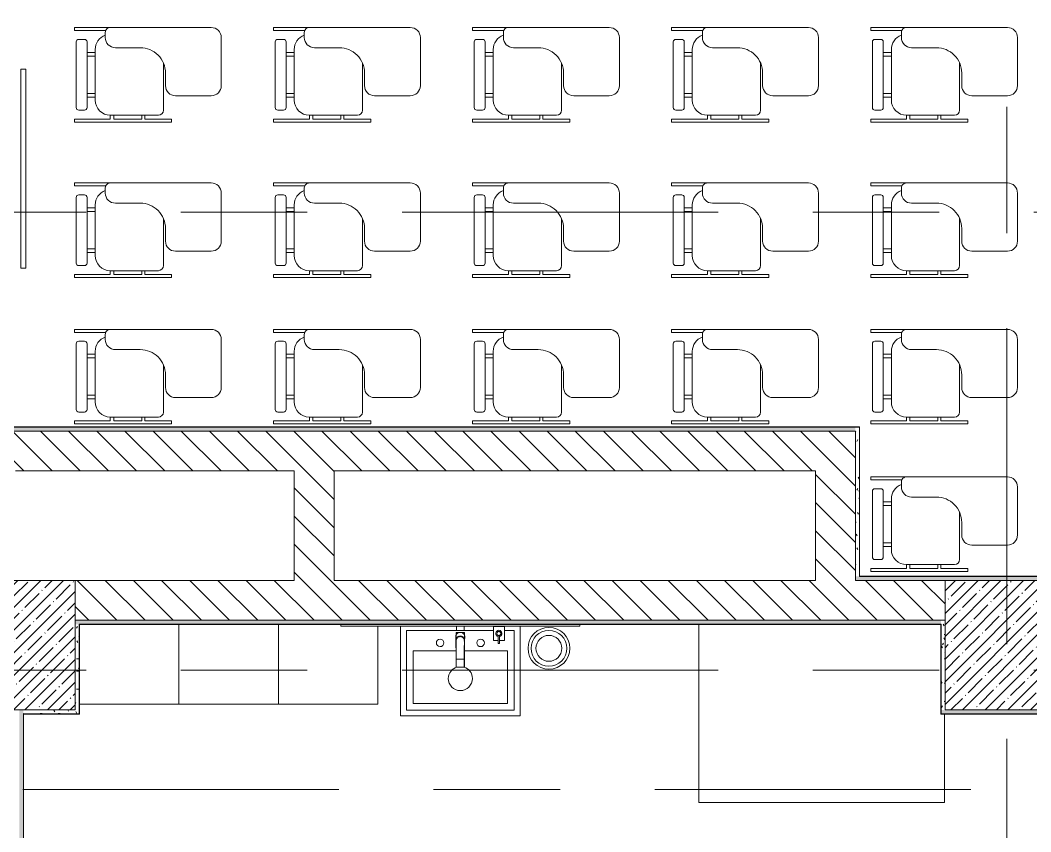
# Model space of a CAD drawing. Header units: millimetres. Extents: x 35111 to 235598, y -8553 to 29000.
# Drawn here: x 75704 to 80781, y 10287 to 14364 of the extents above; entities that cross this region are included whole.
import ezdxf

# ---------------------------------------------------------------- set-up
doc = ezdxf.new("R2010")
doc.units = ezdxf.units.MM
doc.linetypes.add('Осевая', pattern=[3175, 635, -476.25, 1587.5, -476.25])
for name, color, linetype, lineweight in [('0-1', 7, 'Continuous', 9), ('A-GENM', 7, 'Continuous', 9), ('A-WALL', 7, 'Continuous', 9), ('I-WALL', 7, 'Continuous', 9), ('P-SANR-FIXT', 7, 'Continuous', 9), ('P-SANR-FIXT-1', 7, 'Continuous', 13), ('S-COLS', 7, 'Continuous', 9), ('Оси-2', 7, 'Осевая', 9)]:
    doc.layers.add(name, color=color, linetype=linetype, lineweight=lineweight)
for name, color, linetype, lineweight, true_color in [('A-WALL-1', 7, 'Continuous', 9, 0x3c3c3c), ('A-WALL-FNSH-1', 7, 'Continuous', 9, 0x3c3c3c), ('I-FURN-1', 7, 'Continuous', 9, 0xf0f0f0)]:
    doc.layers.add(name, color=color, linetype=linetype, lineweight=lineweight, true_color=true_color)
pattern_1 = [(135, (0, 0), (-70.71068, -70.71068), [])]
pattern_2 = [(0, (0, 0), (121.92, 30.48), [10.058, -81.382, 10.058, -81.382, -487.68]), (0, (0, 0), (121.92, 30.48), [-182.88, 10.058, -172.822, 10.058, -81.382, -213.36]), (0, (0, 0), (121.92, 30.48), [-457.2, 10.058, -50.902, 10.058, -142.342]), (120, (45.72, 15.24), (-87.356454, 90.345817), [10.058, -81.382, 10.058, -81.382, -487.68]), (120, (45.72, 15.24), (-87.356454, 90.345817), [-182.88, 10.058, -172.822, 10.058, -81.382, -213.36]), (120, (45.72, 15.24), (-87.356454, 90.345817), [-457.2, 10.058, -50.902, 10.058, -142.342]), (240, (60.96, 76.2), (-34.563546, -120.825817), [10.058, -81.382, 10.058, -81.382, -487.68]), (240, (60.96, 76.2), (-34.563546, -120.825817), [-182.88, 10.058, -172.822, 10.058, -81.382, -213.36]), (240, (60.96, 76.2), (-34.563546, -120.825817), [-457.2, 10.058, -50.902, 10.058, -142.342])]

# ---------------------------------------------------------------- blocks, each defined once
blk = doc.blocks.new('BSC_Колонна _Прямоугольная - 650х500-23287315-План размещения напольных электротехнических лючков и розеток 3 этажа в осях 12-23')
at = {"layer": 'S-COLS'}
h = blk.add_hatch(dxfattribs=at)
h.set_pattern_fill('FP_35', color=256, style=0, pattern_type=2)
h.set_pattern_definition([(135, (11225, -75730), (-57.02463, -57.02463), []), (135, (11225, -75672.975), (-57.02463, -57.02463), [100.806, -20.161, 3.353, -16.808])])
h.paths.add_polyline_path([(325, -250), (325, 250), (-325, 250), (-325, -250)])
for p, q in [((325, 250), (-325, 250)), ((-325, 250), (-325, -250)), ((325, -250), (325, 250)), ((-325, -250), (325, -250))]:
    blk.add_line(p, q, dxfattribs=at)
blk = doc.blocks.new('BSC_Колонна _Прямоугольная - 650х500-V56-План размещения напольных электротехнических лючков и розеток 3 этажа в осях 12-23')
at = {"layer": 'S-COLS'}
h = blk.add_hatch(dxfattribs=at)
h.set_pattern_fill('FP_58', color=256, style=0, pattern_type=2)
h.set_pattern_definition([(135, (11225, -80600), (-57.02463, -57.02463), []), (135, (11225, -80542.975), (-57.02463, -57.02463), [100.806, -20.161, 3.353, -16.808])])
h.paths.add_polyline_path([(325, -141.4), (325, 250), (-325, 250), (-325, -250), (325, -250)])
for p, q in [((325, 250), (-325, 250)), ((-325, 250), (-325, -250)), ((325, -250), (325, 250)), ((-325, -250), (325, -250))]:
    blk.add_line(p, q, dxfattribs=at)
blk = doc.blocks.new('Стол базовый прямоугольный - 1_290-V106-План размещения напольных электротехнических лючков и розеток 3 этажа в осях 12-23')
at = {"layer": 'I-FURN-1'}
for p, q in [((-617.5, 440), (-617.5, -455)), ((617.5, -455), (617.5, -10)), ((-617.5, -455), (617.5, -455))]:
    blk.add_line(p, q, dxfattribs=at)
blk = doc.blocks.new('Chair - Tablet Arm - Chair - Tablet Arm-26234702-План размещения напольных электротехнических лючков и розеток 3 этажа в осях 12-23')
at = {"layer": 'I-FURN-1'}
for p, q in [((-416.6, -353.4), (-416.6, 134.5)), ((-416.6, 134.5), (-401.3, 134.5)), ((-401.3, 134.5), (-401.3, -45.4)), ((-356.8, 84.1), (-356.8, 113.6)), ((-344.1, 126.3), (-13.9, 126.3)), ((-1.2, 113.6), (-1.2, 84.1)), ((43.2, 134.5), (58.6, 134.5)), ((43.2, -22.1), (43.2, 134.5)), ((58.6, 134.5), (58.6, -45.4)), ((-291, 71.4), (-344.1, 71.4)), ((-291, 30.8), (-291, 71.4)), ((-291, 71.4), (-272.7, 71.4)), ((-272.7, 71.4), (-272.7, 30.8)), ((-84.8, 71.4), (-272.7, 71.4)), ((-84.8, 30.8), (-84.8, 71.4)), ((-84.8, 71.4), (-66.9, 71.4)), ((-66.9, 71.4), (-66.9, 30.8)), ((-13.9, 71.4), (-66.9, 71.4)), ((-306, 30.8), (-291, 30.8)), ((-272.7, 30.8), (-291, 30.8)), ((-291, 30.8), (-272.7, 30.8)), ((-272.7, 30.8), (-84.8, 30.8)), ((-66.9, 30.8), (-84.8, 30.8)), ((-84.8, 30.8), (-66.9, 30.8)), ((-66.9, 30.8), (-52, 30.8)), ((-401.3, -45.4), (-382.2, -45.4)), ((-382.2, -286.7), (-382.2, -45.4)), ((7.8, -20), (33.2, -20)), ((58.6, -45.4), (58.6, -552.3)), ((-401.3, -62.4), (-401.3, -203.3)), ((-382.2, -62.4), (-401.3, -62.4)), ((-43, -195.5), (-43, -70.8)), ((-401.3, -203.3), (-382.2, -203.3)), ((-401.3, -218.4), (-401.3, -353.4)), ((-382.2, -218.4), (-401.3, -218.4)), ((-401.3, -353.4), (-416.6, -353.4)), ((-122.6, -312.1), (-356.8, -312.1)), ((-233.5, -322.5), (-170, -322.5)), ((-119.8, -312.1), (-122.6, -312.1)), ((-284.3, -552.3), (-284.3, -373.3)), ((7.8, -603.1), (-233.5, -603.1))]:
    blk.add_line(p, q, dxfattribs=at)
for centre, radius, start, end in [((-344.1, 113.6), 12.7, 90, 180), ((-13.9, 113.6), 12.7, 0, 90), ((-344.1, 84.1), 12.7, 180, 270), ((-13.9, 84.1), 12.7, 270, 0), ((-306, -45.4), 76.2, 90, 180), ((-52, -45.4), 76.2, 19.4712, 90), ((7.8, -70.8), 50.8, 90, 180), ((33.2, -45.4), 25.4, 0, 90), ((-170, -195.5), 127, 270, 360), ((-356.8, -286.7), 25.4, 180, 270), ((-233.5, -373.3), 50.8, 90, 180), ((-233.5, -552.3), 50.8, 180, 270), ((7.8, -552.3), 50.8, 270, 0)]:
    blk.add_arc(centre, radius, start, end, dxfattribs=at)
blk = doc.blocks.new('Chair - Tablet Arm - Chair - Tablet Arm-V126-План размещения напольных электротехнических лючков и розеток 3 этажа в осях 12-23')
at = {"layer": 'I-FURN-1'}
for p, q in [((-416.6, -353.4), (-416.6, 134.5)), ((-416.6, 134.5), (-401.3, 134.5)), ((-401.3, 134.5), (-401.3, -45.4)), ((-356.8, 84.1), (-356.8, 113.6)), ((-344.1, 126.3), (-13.9, 126.3)), ((-1.2, 113.6), (-1.2, 84.1)), ((43.2, 134.5), (58.6, 134.5)), ((43.2, -22.1), (43.2, 134.5)), ((58.6, 134.5), (58.6, -45.4)), ((-291, 71.4), (-344.1, 71.4)), ((-291, 30.8), (-291, 71.4)), ((-291, 71.4), (-272.7, 71.4)), ((-272.7, 71.4), (-272.7, 30.8)), ((-84.8, 71.4), (-272.7, 71.4)), ((-84.8, 30.8), (-84.8, 71.4)), ((-84.8, 71.4), (-66.9, 71.4)), ((-66.9, 71.4), (-66.9, 30.8)), ((-13.9, 71.4), (-66.9, 71.4)), ((-306, 30.8), (-291, 30.8)), ((-272.7, 30.8), (-291, 30.8)), ((-291, 30.8), (-272.7, 30.8)), ((-272.7, 30.8), (-84.8, 30.8)), ((-66.9, 30.8), (-84.8, 30.8)), ((-84.8, 30.8), (-66.9, 30.8)), ((-66, 30.8), (-52, 30.8)), ((-401.3, -45.4), (-382.2, -45.4)), ((-382.2, -286.7), (-382.2, -45.4)), ((7.8, -20), (33.2, -20)), ((58.6, -45.4), (58.6, -552.3)), ((-401.3, -62.4), (-401.3, -203.3)), ((-382.2, -62.4), (-401.3, -62.4)), ((-43, -195.5), (-43, -70.8)), ((-401.3, -203.3), (-382.2, -203.3)), ((-401.3, -218.4), (-401.3, -353.4)), ((-382.2, -218.4), (-401.3, -218.4)), ((-401.3, -353.4), (-416.6, -353.4)), ((-122.6, -312.1), (-356.8, -312.1)), ((-233.5, -322.5), (-170, -322.5)), ((-119.8, -312.1), (-122.6, -312.1)), ((-284.3, -552.3), (-284.3, -373.3)), ((7.8, -603.1), (-233.5, -603.1))]:
    blk.add_line(p, q, dxfattribs=at)
for centre, radius, start, end in [((-344.1, 113.6), 12.7, 90, 180), ((-13.9, 113.6), 12.7, 0, 90), ((-344.1, 84.1), 12.7, 180, 270), ((-13.9, 84.1), 12.7, 270, 0), ((-306, -45.4), 76.2, 90, 180), ((-52, -45.4), 76.2, 19.4712, 90), ((7.8, -70.8), 50.8, 90, 180), ((33.2, -45.4), 25.4, 0, 90), ((-170, -195.5), 127, 270, 360), ((-356.8, -286.7), 25.4, 180, 270), ((-233.5, -373.3), 50.8, 90, 180), ((-233.5, -552.3), 50.8, 180, 270), ((7.8, -552.3), 50.8, 270, 0)]:
    blk.add_arc(centre, radius, start, end, dxfattribs=at)
blk = doc.blocks.new('сифон - Для раковины-V170-План размещения напольных электротехнических лючков и розеток 3 этажа в осях 12-23')
at = {"layer": 'P-SANR-FIXT'}
blk.add_line((200, 40), (200, -40), dxfattribs=at)
at = {"layer": 'P-SANR-FIXT-1'}
for p, q in [((191, 20), (168.5, 20)), ((168.5, -20), (191, -20))]:
    blk.add_line(p, q, dxfattribs=at)
blk = doc.blocks.new('смеситель для раковины - Default-30615600-План размещения напольных электротехнических лючков и розеток 3 этажа в осях 12-23')
at = {"layer": '0-1'}
for p, q in [((-20.3, 110), (-20.4, 97.4)), ((19.7, 151.6), (-19.8, 151.6)), ((19.8, 111.8), (-19.8, 111.8)), ((20.4, 97.4), (20.3, 110)), ((-22.8, 3), (-21.8, 15.6)), ((-20.7, 17.2), (-20.7, 16.7)), ((20.8, 16.7), (20.8, 17.2))]:
    blk.add_line(p, q, dxfattribs=at)
at = {"layer": '0-1', "flags": 128}
for points in [[(-19.8, 151.6), (-20, 151.6), (-20.2, 151.6), (-20.3, 151.5), (-20.4, 151.5), (-20.5, 151.4), (-20.6, 151.3), (-20.6, 151.2), (-20.7, 151.1), (-20.7, 151.1), (-20.7, 151), (-20.7, 151), (-20.8, 150.9), (-20.8, 150.6), (-20.8, 149.7), (-20.8, 148.7), (-20.8, 147.7), (-20.9, 146.7), (-20.9, 145.3), (-21.1, 93.2)], [(-19.8, 111.8), (-19.9, 111.8), (-20, 111.8), (-20.1, 111.8), (-20.1, 111.7), (-20.2, 111.7), (-20.3, 111.6), (-20.3, 111.5), (-20.3, 111.5), (-20.3, 111.4), (-20.3, 111.4), (-20.3, 111.4), (-20.3, 111.3), (-20.3, 111.2), (-20.3, 111), (-20.3, 110.8), (-20.3, 110.6), (-20.3, 110.3), (-20.3, 110)], [(12.1, -0.1), (14.4, 1.7), (18.1, 6.1), (20.4, 11.5), (21.2, 17.2), (21.2, 36.2), (21.1, 56), (21, 111.4)], [(19.7, 151.6), (20, 151.6), (20.2, 151.6), (20.4, 151.5), (20.5, 151.4), (20.6, 151.3), (20.6, 151.3), (20.7, 151.2), (20.7, 151.1), (20.7, 151.1), (20.7, 151), (20.8, 151), (20.8, 150.9), (20.8, 150.6)], [(19.8, 111.8), (19.9, 111.8), (20, 111.8), (20.1, 111.8), (20.2, 111.7), (20.2, 111.6), (20.3, 111.6), (20.3, 111.5), (20.3, 111.5), (20.3, 111.4), (20.3, 111.4), (20.3, 111.3), (20.3, 111.1), (20.3, 110.9), (20.3, 110.7), (20.3, 110.4), (20.3, 110)], [(-21.8, 15.6), (-21.7, 19.7), (-21.6, 24.4), (-21.5, 30.8), (-21.4, 37.1), (-21.3, 49.4), (-21.2, 68.8), (-21.1, 88)], [(-18.9, 7.6), (-20, 10.3), (-20.8, 13.1), (-21.1, 18.6), (-21.1, 48.6), (-21.1, 93.2)], [(21.8, 15.6), (22.1, 11.2), (22.8, 3)]]:
    blk.add_lwpolyline(points, dxfattribs=at)
at = {"layer": 'P-SANR-FIXT'}
for p, q in [((21, 151.6), (-21, 151.6)), ((-21, 151.6), (-21, -23)), ((-19.7, 144), (-19.8, 111.7)), ((19.8, 111.7), (19.7, 144)), ((21, -23), (21, 151.6)), ((-21, 19.9), (-20.8, 19.8)), ((-20.4, 22), (-20.8, 19.8)), ((19.4, 12.9), (20.4, 11.1)), ((20.8, 19.8), (20.4, 22)), ((21, 19.9), (20.8, 19.8)), ((20.9, 18.5), (20.8, 19.8)), ((20.9, 18.4), (21.1, 18.4)), ((22.5, 5), (22.9, 0.9)), ((-21, -23), (21, -23)), ((-0.6, -2.8), (0.6, -2.8))]:
    blk.add_line(p, q, dxfattribs=at)
at = {"layer": 'P-SANR-FIXT', "flags": 128}
for points in [[(-21.1, 16.9), (-21.1, 42.2), (-21, 67.6), (-20.8, 118.3), (-20.7, 143.7), (-20.7, 149.4), (-20.8, 150.2), (-20.9, 145.3), (-20.9, 138.9), (-21.1, 88.1)], [(-20.1, 88.1), (-20.1, 99.6), (-20, 111), (-20, 122.4), (-19.9, 133.8), (-19.9, 145.2)], [(19.9, 145.2), (19.9, 138.9), (19.9, 132.6), (20, 126.2), (20, 119.9), (20, 113.5), (20, 107.2), (20.1, 100.8), (20.1, 94.5), (20.1, 88.1)], [(21.1, 88.1), (20.9, 138.9), (20.9, 145.3), (20.8, 150.2), (20.7, 149.4), (20.7, 143.7), (20.8, 118.3), (21, 67.6), (21.1, 42.2), (21.1, 16.9)], [(-21.1, 18.6), (-21.1, 18.6), (-21.1, 18.6), (-21, 18.6), (-21, 18.6), (-21, 18.5), (-20.9, 18.5), (-20.9, 18.5)], [(-21.1, 18.4), (-21.1, 18), (-21.1, 17.6), (-21.1, 17.2), (-21.1, 16.8), (-21.1, 16.4)], [(-20.8, 19.8), (-20.9, 19.2), (-20.9, 18.5)], [(-15.9, 4.1), (-13.1, 1.6), (-9.8, -0.4), (-6.1, -1.8), (-2.1, -2.5), (2.1, -2.5), (6.1, -1.8), (9.8, -0.4), (11.1, 0.4)], [(11.5, 0.5), (13.1, 1.6), (15.9, 4.1)], [(21.1, 16.4), (21.1, 16.8), (21.1, 17.2), (21.1, 17.6), (21.1, 18), (21.1, 18.4)], [(22.9, 0.9), (22.7, 3.2), (22.5, 5.6), (22.3, 7.9), (22.1, 10.8), (21.8, 15.2)], [(0.6, -3.9), (0.3, -3.9), (0.1, -3.9), (-0.1, -3.9), (-0.3, -3.9), (-0.6, -3.9)]]:
    blk.add_lwpolyline(points, dxfattribs=at)
at = {"layer": 'P-SANR-FIXT'}
for centre, major_axis, ratio, start_param, end_param in [((-19.8, 109.7), (-0.5, 0.002), 0.095846, 0.017294, 1.571164), ((19.8, 109.7), (0.5, 0.002), 0.095848, 4.711795, 6.265892), ((0, 17.2), (20.8, 0), 0.98634, 3.038054, 3.141593), ((0, 17.2), (20.8, 0), 0.98634, 3.141593, 3.441377), ((0, 16.7), (20.8, 0), 0.98634, 3.141593, 3.372062), ((0, 16.7), (20.7, 0), 0.98634, 3.571127, 3.769911), ((0, 17.2), (20.8, 0), 0.98634, 3.613983, 5.358408), ((0, 16.7), (20.7, 0), 0.98634, 3.994763, 4.083653), ((0, 16.7), (20.8, 0), 0.98634, 5.376246, 5.846752), ((0, 17.2), (20.8, 0), 0.98634, 5.499139, 5.804813), ((0, 17.2), (-20.8, 0), 0.98634, 2.841808, 3.141593), ((0, 16.7), (20.8, 0), 0.98634, 6.052716, 6.283185), ((0, 17.2), (20.8, 0), 0.98634, 0, 0.103539), ((0, 16.7), (20.7, 0), 0.98634, 4.276566, 4.807479), ((0, 16.7), (20.8, 0), 0.98634, 4.9338, 5.10736)]:
    blk.add_ellipse(centre, major_axis=major_axis, ratio=ratio, start_param=start_param, end_param=end_param, dxfattribs=at)
for points, knots in [([(-19.9, 145.2), (-19.9, 146), (-19.9, 147.4), (-19.8, 149.3), (-19.8, 150.7), (-19.8, 151.5), (-19.8, 151.6), (-19.8, 151.6)], [0, 0, 0, 0, 0.1, 0.2, 0.3, 0.4, 0.4725859, 0.4725859, 0.4725859, 0.4725859]), ([(-19.8, 151.6), (-19.7, 151.6), (-19.7, 151.6), (-19.7, 151.2), (-19.7, 150), (-19.7, 148.3), (-19.7, 146.2), (-19.7, 144.8), (-19.7, 144)], [0.4728347, 0.4728347, 0.4728347, 0.4728347, 0.5, 0.6, 0.7, 0.8, 0.9, 1, 1, 1, 1]), ([(-19.8, 111.8), (-19.8, 111.8), (-19.8, 111.7), (-19.8, 110.9), (-19.8, 110.1), (-19.8, 109.7)], [0.4695548, 0.4695548, 0.4695548, 0.4695548, 0.6, 0.8, 1, 1, 1, 1]), ([(19.7, 144), (19.7, 144.8), (19.7, 146.2), (19.7, 148.3), (19.7, 150), (19.7, 151.2), (19.7, 151.6), (19.7, 151.6), (19.7, 151.6)], [0, 0, 0, 0, 0.1, 0.2, 0.3, 0.4, 0.5, 0.5274121, 0.5274121, 0.5274121, 0.5274121]), ([(19.7, 151.6), (19.8, 151.6), (19.8, 151.5), (19.8, 150.7), (19.8, 149.3), (19.9, 147.4), (19.9, 146), (19.9, 145.2)], [0.5275209, 0.5275209, 0.5275209, 0.5275209, 0.6, 0.7, 0.8, 0.9, 1, 1, 1, 1]), ([(19.8, 109.7), (19.8, 110.1), (19.8, 110.9), (19.8, 111.7), (19.8, 111.8), (19.8, 111.8)], [0, 0, 0, 0, 0.2, 0.4, 0.5304748, 0.5304748, 0.5304748, 0.5304748]), ([(-21.1, 88.1), (-21.1, 85.7), (-21.1, 82.2), (-21.1, 77.5), (-21.2, 73.9), (-21.2, 70.4), (-21.2, 66.8), (-21.2, 63.9), (-21.2, 61.5), (-21.2, 59.8), (-21.2, 58), (-21.2, 55.7), (-21.3, 52.8), (-21.3, 49.3), (-21.3, 46), (-21.3, 42.6), (-21.4, 39.4), (-21.4, 36.2), (-21.5, 32.2), (-21.5, 27.5), (-21.7, 20.9), (-21.8, 17.2), (-21.8, 15.2)], [0, 0, 0, 0, 0.083333, 0.125, 0.166667, 0.208333, 0.25, 0.291667, 0.3125, 0.333333, 0.354167, 0.375, 0.416667, 0.458333, 0.5, 0.541667, 0.583333, 0.625, 0.666667, 0.75, 0.833333, 1, 1, 1, 1]), ([(-20.4, 97.4), (-20.4, 91.1), (-20.5, 81.8), (-20.6, 69.7), (-20.6, 60), (-20.7, 52.6), (-20.8, 47.4), (-20.8, 45.2), (-20.8, 43.5), (-20.9, 41.8), (-20.9, 39.8), (-20.9, 37.7), (-20.9, 36.2), (-20.9, 35.4), (-21, 34.1), (-21, 32.6), (-21, 31), (-21, 29.7), (-21, 28.6), (-21, 27.7), (-21, 26.8), (-21.1, 25.6), (-21.1, 22.9), (-21.1, 20.4), (-21.1, 18.4)], [0, 0, 0, 0, 0.222222, 0.333333, 0.444444, 0.583333, 0.618056, 0.652778, 0.670139, 0.6875, 0.722222, 0.756944, 0.774306, 0.782986, 0.791667, 0.826389, 0.84375, 0.861111, 0.878472, 0.887153, 0.895833, 0.913194, 0.930556, 1, 1, 1, 1]), ([(-20.5, 43.6), (-20.5, 44.1), (-20.5, 44.9), (-20.5, 45.9), (-20.4, 46.5), (-20.4, 47), (-20.4, 47.6), (-20.3, 48.2), (-20.3, 49.3), (-20.3, 50.8), (-20.3, 52.7), (-20.3, 54.8), (-20.2, 57.1), (-20.2, 60.5), (-20.1, 67), (-20, 78.4), (-19.9, 90.5), (-19.9, 97.4)], [0.3665203, 0.3665203, 0.3665203, 0.3665203, 0.3928571, 0.4107143, 0.4196429, 0.4285714, 0.4375, 0.4464286, 0.4642857, 0.5, 0.5357143, 0.5714286, 0.6071429, 0.6428571, 0.7142857, 0.8571429, 1, 1, 1, 1]), ([(19.9, 97.4), (19.9, 90.5), (20, 78.4), (20.1, 66.9), (20.2, 60.3), (20.3, 57), (20.3, 54.6), (20.3, 52.6), (20.3, 50.7), (20.3, 49.2), (20.4, 48.1), (20.4, 47.4), (20.4, 46.9), (20.4, 46.4), (20.4, 45.8), (20.4, 44.6), (20.4, 43), (20.4, 41.3), (20.5, 40), (20.5, 39.2), (20.6, 38.5), (20.7, 37.9), (20.7, 37.5)], [0, 0, 0, 0, 0.1428571, 0.2857143, 0.3571429, 0.3928571, 0.4285714, 0.4642857, 0.5, 0.5357143, 0.5535714, 0.5625, 0.5714286, 0.5803571, 0.5892857, 0.6071429, 0.6428571, 0.6785714, 0.6964286, 0.7053571, 0.7142857, 0.7301718, 0.7301718, 0.7301718, 0.7301718]), ([(20.1, 88.1), (20.1, 88.2), (20.2, 88.3), (20.4, 88.2), (20.5, 88), (20.6, 87.8), (20.7, 87.5), (20.7, 87.3), (20.8, 87.1), (20.9, 87), (20.9, 86.8), (20.9, 86.7)], [0, 0, 0, 0, 0.1, 0.19375, 0.25, 0.3, 0.35, 0.4, 0.45, 0.525, 0.575, 0.575, 0.575, 0.575]), ([(21.1, 18.4), (21.1, 19.2), (21.1, 20.8), (21.1, 23.1), (21.1, 25), (21.1, 26.5), (21, 27.6), (21, 28.6), (21, 30), (21, 31.7), (21, 33.4), (21, 34.6), (20.9, 35.2), (20.9, 35.7), (20.9, 36.3), (20.9, 36.9), (20.9, 38.1), (20.9, 39.8), (20.9, 41.4), (20.8, 42.8), (20.8, 44.1), (20.8, 45.8), (20.8, 48.6), (20.7, 53.5), (20.6, 60.7), (20.6, 68.9), (20.5, 76.5), (20.5, 85.7), (20.4, 92.7), (20.4, 97.4)], [0, 0, 0, 0, 0.027778, 0.055556, 0.083333, 0.097222, 0.111111, 0.125, 0.138889, 0.166667, 0.194444, 0.208333, 0.215278, 0.222222, 0.229167, 0.236111, 0.25, 0.277778, 0.305556, 0.319444, 0.333333, 0.361111, 0.388889, 0.444444, 0.555556, 0.666667, 0.75, 0.833333, 1, 1, 1, 1]), ([(21.8, 15.2), (21.8, 16.4), (21.7, 19.4), (21.6, 24.2), (21.5, 28.2), (21.5, 30.6), (21.5, 32.4), (21.4, 34.1), (21.4, 35.8), (21.4, 37.3), (21.4, 38.7), (21.4, 39.8), (21.4, 41), (21.3, 42.6), (21.3, 44.7), (21.3, 47.5), (21.3, 50.9), (21.2, 55.1), (21.2, 60), (21.2, 65.1), (21.2, 69.9), (21.2, 74.5), (21.1, 80.6), (21.1, 85.1), (21.1, 88.1)], [0, 0, 0, 0, 0.142857, 0.285714, 0.357143, 0.392857, 0.428571, 0.464286, 0.5, 0.535714, 0.553571, 0.571429, 0.589286, 0.607143, 0.642857, 0.678571, 0.714286, 0.75, 0.785714, 0.821429, 0.857143, 0.892857, 0.928571, 1, 1, 1, 1]), ([(-21.8, 15.2), (-21.9, 13.9), (-22, 12.1), (-22.1, 10.1), (-22.2, 8.7), (-22.3, 7.5), (-22.4, 6.6), (-22.5, 5.7), (-22.6, 4.8), (-22.7, 3.8), (-22.8, 2.5), (-22.9, 1.5), (-22.9, 0.9)], [0, 0, 0, 0, 0.166667, 0.25, 0.333333, 0.416667, 0.5, 0.583333, 0.666667, 0.75, 0.833333, 1, 1, 1, 1]), ([(22.9, 0.3), (22.9, -2.5), (22.3, -6.4), (20, -11.4), (17.7, -14.7), (14.9, -17.6), (11.6, -20), (7.9, -21.7), (4.5, -22.6), (1.5, -23), (-1.9, -23), (-6, -22.4), (-10, -20.8), (-12.8, -19.1), (-14.8, -17.5), (-16.7, -15.8), (-18.8, -13.3), (-21.9, -8.1), (-22.9, -3.2), (-22.9, 0.3)], [0, 0, 0, 0, 0.111111, 0.166667, 0.222222, 0.277778, 0.333333, 0.388889, 0.444444, 0.479167, 0.513889, 0.583333, 0.652778, 0.6875, 0.722222, 0.756944, 0.791667, 0.861111, 1, 1, 1, 1]), ([(-21, 19.9), (-21, 19.7), (-21, 19.5), (-21.1, 19.2), (-21.1, 18.9), (-21.1, 18.7), (-21.1, 18.6)], [0, 0, 0, 0, 0.333333, 0.5, 0.666667, 1, 1, 1, 1]), ([(-0.6, -3.9), (-1.6, -3.9), (-3.8, -3.7), (-7, -2.8), (-10, -1.5), (-12.8, 0.2), (-15.2, 2.3), (-17.3, 4.8), (-18.7, 7.1), (-19.6, 9), (-20.1, 10.6), (-20.6, 12.1), (-21, 14.3), (-21.1, 15.9), (-21.1, 16.9)], [0, 0, 0, 0, 0.1, 0.2, 0.3, 0.4, 0.5, 0.6, 0.7, 0.75, 0.8, 0.85, 0.9, 1, 1, 1, 1]), ([(-21.1, 16.4), (-21.1, 14.3), (-20.4, 11.1), (-18.7, 7.6), (-17.5, 5.8), (-16.4, 4.5), (-15.2, 3.2), (-13.9, 2.1), (-12.5, 1), (-10.9, 0.1), (-9.2, -0.7), (-6.9, -1.7), (-3.8, -2.5), (0, -2.8), (3.8, -2.5), (6.9, -1.7), (9, -0.9), (10.1, -0.3), (10.9, 0.1), (11.7, 0.5), (12.7, 1.2), (13.9, 2), (15, 3), (15.8, 3.8), (16.4, 4.5), (17, 5.2), (17.7, 6.2), (18.6, 7.6), (19.3, 9), (19.7, 9.9), (19.9, 10.5), (20, 10.9), (20.2, 11.2), (20.3, 11.7), (20.6, 12.6), (20.8, 13.8), (21, 15.1), (21.1, 16), (21.1, 16.4)], [0, 0, 0, 0, 0.111111, 0.166667, 0.194444, 0.222222, 0.25, 0.277778, 0.305556, 0.333333, 0.361111, 0.388889, 0.444444, 0.5, 0.555556, 0.611111, 0.638889, 0.652778, 0.666667, 0.680556, 0.694444, 0.722222, 0.75, 0.763889, 0.777778, 0.791667, 0.805556, 0.833333, 0.861111, 0.875, 0.881944, 0.888889, 0.895833, 0.902778, 0.916667, 0.944444, 0.972222, 1, 1, 1, 1]), ([(-21, 19.9), (-21, 20.5), (-20.9, 21.9), (-20.9, 23.9), (-20.9, 25.6), (-20.9, 26.9), (-20.9, 27.6), (-20.9, 28.1), (-20.9, 28.7), (-20.9, 29.4), (-21, 30.9), (-21, 33.1), (-21, 35.5), (-20.9, 37.4), (-20.9, 38.5), (-20.8, 39.3), (-20.7, 40.1), (-20.7, 40.7), (-20.6, 41.2), (-20.6, 41.3)], [0, 0, 0, 0, 0.0357143, 0.0714286, 0.1071429, 0.125, 0.1339286, 0.1428571, 0.1517857, 0.1607143, 0.1785714, 0.2142857, 0.25, 0.2678571, 0.2857143, 0.2946429, 0.3035714, 0.3214286, 0.3257253, 0.3257253, 0.3257253, 0.3257253]), ([(-20.8, 14.6), (-20.7, 14.1), (-20.6, 12.9), (-20.2, 11.6), (-20, 10.9)], [0, 0, 0, 0, 0.4, 1, 1, 1, 1]), ([(-20, 10.9), (-19.6, 9.8), (-18.5, 7.4), (-17, 5.2), (-15.9, 4.1)], [0, 0, 0, 0, 0.444444, 1, 1, 1, 1]), ([(21.1, 16.9), (21.1, 15.9), (21, 13.7), (20.2, 10.6), (19, 7.6), (16.7, 3.9), (12.9, 0), (7.1, -3.1), (2.7, -3.9), (0.6, -3.9)], [0, 0, 0, 0, 0.1, 0.2, 0.3, 0.4, 0.6, 0.8, 1, 1, 1, 1]), ([(15.9, 4.1), (16.7, 5), (18.4, 7.2), (19.5, 9.5), (20, 10.9)], [0, 0, 0, 0, 0.444444, 1, 1, 1, 1]), ([(20, 10.9), (20.2, 11.4), (20.5, 12.7), (20.7, 13.9), (20.8, 14.6)], [0, 0, 0, 0, 0.444444, 1, 1, 1, 1]), ([(20.9, 33.9), (20.9, 33.6), (20.9, 32.5), (20.9, 30.9), (20.9, 29.2), (20.9, 28.3), (20.9, 27.5), (20.9, 26.8), (20.9, 25.6), (20.9, 23.9), (21, 21.9), (21, 20.5), (21, 19.9)], [0.7766981, 0.7766981, 0.7766981, 0.7766981, 0.7857143, 0.8214286, 0.8392857, 0.8571429, 0.8660714, 0.875, 0.8928571, 0.9285714, 0.9642857, 1, 1, 1, 1]), ([(-0.6, -3.9), (-0.6, -3.9), (-0.6, -3.7), (-0.6, -3.5), (-0.6, -3.1), (-0.6, -2.9), (-0.6, -2.8)], [0, 0, 0, 0, 0.363636, 0.545455, 0.727273, 1, 1, 1, 1]), ([(0.6, -3.9), (0.6, -3.9), (0.6, -3.7), (0.6, -3.5), (0.6, -3.1), (0.6, -2.9), (0.6, -2.8)], [0, 0, 0, 0, 0.363636, 0.545455, 0.727273, 1, 1, 1, 1])]:
    blk.add_open_spline(points, degree=3, knots=knots, dxfattribs=at)
for points in [[(-19.8, 111.8), (-19.8, 111.8), (-19.8, 111.8), (-19.8, 111.8)], [(19.8, 111.8), (19.8, 111.8), (19.8, 111.8), (19.8, 111.8)], [(-20.1, 88.1), (-20.4, 88.2), (-20.6, 88.2), (-20.8, 88.2)], [(-20, 85.7), (-20.1, 86.5), (-20.1, 87.3), (-20.1, 88.1)], [(20.1, 88.1), (20.1, 87.3), (20.1, 86.5), (20, 85.7)], [(-22.9, 0.9), (-22.9, 2.2), (-22.8, 3.6), (-22.6, 4.9)], [(-21.8, 15.2), (-21.8, 16.4), (-21.7, 17.6), (-21.4, 18.8)], [(-21.2, 19.5), (-21, 20.5), (-20.6, 21.4), (-20.2, 22.3)], [(-20.9, 18.4), (-21, 18.4), (-21.1, 18.4), (-21.1, 18.5)], [(-20.4, 22.5), (-20.7, 21.7), (-20.9, 20.8), (-21, 19.9)], [(-20.9, 18.3), (-20.9, 17.7), (-20.9, 16.5), (-20.8, 15.2), (-20.8, 14.6)], [(20.7, 19.9), (20.7, 17.5), (19.9, 12.6), (16.3, 6), (10.7, 1.1), (3.8, -1.6), (-3.7, -1.6), (-10.7, 1.1), (-16.3, 6), (-19.9, 12.6), (-20.7, 17.5), (-20.7, 19.9)], [(-20.4, 11.1), (-20.1, 11.7), (-19.8, 12.3), (-19.4, 12.9)], [(20.2, 22.3), (21.2, 20.1), (21.8, 17.6), (21.8, 15.2)], [(21, 19.9), (20.9, 20.8), (20.7, 21.7), (20.4, 22.5)], [(20.8, 14.6), (20.8, 15.2), (20.9, 16.5), (20.9, 17.8), (20.9, 18.4)], [(21.1, 18.5), (21.1, 18.5), (21, 18.5), (20.9, 18.5)], [(21.1, 18.5), (21.1, 18.6), (21.1, 18.7), (21.1, 18.9), (21.1, 19.2), (21.1, 19.4), (21, 19.6), (21, 19.8), (21, 19.9)], [(-3, -2.5), (-2.2, -2.7), (-1.4, -2.7), (-0.6, -2.8)]]:
    blk.add_open_spline(points, degree=3, dxfattribs=at)
blk = doc.blocks.new('мусорная корзина - Round_ Metal-30590745-План размещения напольных электротехнических лючков и розеток 3 этажа в осях 12-23')
at = {"layer": 'P-SANR-FIXT'}
for radius, start, end in [(105, 0, 180), (90, 360, 180), (65, 0, 180), (105, 180, 360), (90, 180, 360), (65, 180, 360)]:
    blk.add_arc((0, 0), radius, start, end, dxfattribs=at)
blk = doc.blocks.new('Мойка кухонная - Раковина Roca Victoria-N Unik 600х460 мм-30768662-План размещения напольных электротехнических лючков и розеток 3 этажа в осях 12-23')
at = {"layer": 'P-SANR-FIXT'}
for p, q in [((166, 0), (-270, 0)), ((-270, 0), (-270, -400)), ((270, 0), (221, 0)), ((270, -400), (270, 0)), ((-20.5, -102.3), (-236.6, -102.3)), ((-236.6, -102.3), (-236.6, -366.4)), ((236.1, -102.3), (19.4, -102.3)), ((236.1, -366.4), (236.1, -102.3)), ((-270, -400), (270, -400)), ((-236.6, -366.4), (236.1, -366.4))]:
    blk.add_line(p, q, dxfattribs=at)
for centre, radius, start, end in [((-101.6, -61.9), 19, 90, 180), ((-101.6, -61.9), 19, 360, 90), ((101.6, -61.9), 19.1, 360, 180), ((-101.6, -61.9), 19, 180, 270), ((-101.6, -61.9), 19.1, 270, 360), ((101.6, -61.9), 19.1, 180, 360), ((0, -241.3), 60.5, 106.4507, 180), ((0, -241.3), 60.5, 360, 72.9655), ((0, -241.3), 60.5, 180, 360)]:
    blk.add_arc(centre, radius, start, end, dxfattribs=at)
blk = doc.blocks.new('TOY_Диспансер мыло - Дозатор Elegance new 11654 019001 хром-30642362-План размещения напольных электротехнических лючков и розеток 3 этажа в осях 12-23')
at = {"layer": 'A-GENM'}
for p, q in [((97.5, 79.7), (97.5, 12)), ((122.2, 81.7), (99.5, 81.7)), ((122.2, 81.7), (102.9, 81.7)), ((127.9, 96.6), (122.2, 96.6)), ((122.2, 96.6), (122.2, 81.7)), ((122.2, 82.7), (122.2, 55.3)), ((127.9, 81.7), (127.9, 96.6)), ((127.9, 55.3), (127.9, 82.7)), ((146.9, 81.7), (127.9, 81.7)), ((150.5, 81.7), (127.9, 81.7)), ((152.5, 12), (152.5, 79.7)), ((99.5, 10), (105, 10)), ((145, 10), (105, 10)), ((105, 10), (105, 8.5)), ((145, 8.5), (145, 10)), ((145, 10), (150.5, 10))]:
    blk.add_line(p, q, dxfattribs=at)
blk.add_circle((125, 45.7), 10, dxfattribs=at)
for centre, radius, start, end in [((99.5, 79.7), 2, 90, 180), ((125, 45.7), 15.7, 100.4353, 79.365), ((150.5, 79.7), 2, 360, 90), ((99.5, 12), 2, 180, 270), ((150.5, 12), 2, 270, 360)]:
    blk.add_arc(centre, radius, start, end, dxfattribs=at)
blk = doc.blocks.new('1_113 тумба - 1_113 тумба-V180-План размещения напольных электротехнических лючков и розеток 3 этажа в осях 12-23')
at = {"layer": 'I-FURN-1'}
for p, q in [((-392.1, 1500), (0, 1500)), ((0, 1500), (-392.1, 1500)), ((-392.1, 1500), (0, 1500)), ((0, 1500), (0, 0)), ((0, 1000), (0, 1500)), ((0, 1500), (0, 1000)), ((-400, 0), (-400, 1314)), ((-400, 1314), (-400, 1000)), ((-400, 1000), (-400, 1314)), ((0, 1000), (-400, 1000)), ((-400, 1000), (-400, 500)), ((-400, 500), (-400, 1000)), ((-400, 1000), (0, 1000)), ((-400, 1000), (0, 1000)), ((0, 1000), (-400, 1000)), ((0, 500), (0, 1000)), ((0, 1000), (0, 500)), ((-400, 500), (0, 500)), ((0, 500), (-400, 500)), ((0, 500), (-400, 500)), ((-400, 500), (-400, 0)), ((-400, 0), (-400, 500)), ((-400, 500), (0, 500)), ((0, 0), (0, 500)), ((0, 500), (0, 0)), ((0, 0), (-400, 0)), ((-400, 0), (0, 0)), ((0, 0), (-400, 0))]:
    blk.add_line(p, q, dxfattribs=at)

msp = doc.modelspace()

# ---------------------------------------------------------------- hatches: boundary and pattern name
at = {"layer": 'I-WALL'}
h = msp.add_hatch(dxfattribs=at)
h.set_pattern_fill('FP_71', color=256, style=0, pattern_type=2)
h.set_pattern_definition(pattern_2)
h.paths.add_polyline_path([(79900, 12300), (79900, 12320), (73520, 12320), (73520, 12300), (79730.6, 12300)])
h = msp.add_hatch(dxfattribs=at)
h.set_pattern_fill('FP_21', color=256, style=0, pattern_type=2)
h.set_pattern_definition(pattern_1)
h.paths.add_polyline_path([(79700, 12100), (79700, 12300), (73540, 12300), (73540, 12100), (79002.7, 12100)])
h = msp.add_hatch(dxfattribs=at)
h.set_pattern_fill('FP_21', color=256, style=0, pattern_type=2)
h.set_pattern_definition(pattern_1)
h.paths.add_polyline_path([(79900, 11550), (79900, 12300), (79700, 12300), (79700, 11550), (79730.6, 11550)])
h = msp.add_hatch(dxfattribs=at)
h.set_pattern_fill('FP_71', color=256, style=0, pattern_type=2)
h.set_pattern_definition(pattern_2)
h.paths.add_polyline_path([(79900, 11570), (79920, 11570), (79920, 12320), (79900, 12320), (79900, 11822.6)])
h = msp.add_hatch(dxfattribs=at)
h.set_pattern_fill('FP_21', color=256, style=0, pattern_type=2)
h.set_pattern_definition(pattern_1)
h.paths.add_polyline_path([(77280.5, 11550), (77280.5, 12100), (77080.5, 12100), (77080.5, 11550)])
h = msp.add_hatch(dxfattribs=at)
h.set_pattern_fill('FP_21', color=256, style=0, pattern_type=2)
h.set_pattern_definition(pattern_1)
h.paths.add_polyline_path([(80330, 11350), (80350, 11350), (80350, 11550), (75980, 11550), (75980, 11350), (79730.6, 11350)])
h = msp.add_hatch(dxfattribs=at)
h.set_pattern_fill('FP_71', color=256, style=0, pattern_type=2)
h.set_pattern_definition(pattern_2)
h.paths.add_polyline_path([(83370.3, 11550), (83550, 11550), (83550, 11570), (79900, 11570), (79900, 11550), (82642.4, 11550)])
h = msp.add_hatch(dxfattribs=at)
h.set_pattern_fill('FP_71', color=256, style=0, pattern_type=2)
h.set_pattern_definition(pattern_2)
h.paths.add_polyline_path([(80329, 11330), (80330, 11330), (80330, 11350), (75980, 11350), (75980, 11330), (79730.6, 11330)])
h = msp.add_hatch(dxfattribs=at)
h.set_pattern_fill('FP_71', color=256, style=0, pattern_type=2)
h.set_pattern_definition(pattern_2)
h.paths.add_polyline_path([(75980, 10880), (76000, 10880), (76000, 11330), (75980, 11330), (75980, 10900)])
h = msp.add_hatch(dxfattribs=at)
h.set_pattern_fill('FP_71', color=256, style=0, pattern_type=2)
h.set_pattern_definition(pattern_2)
h.paths.add_polyline_path([(80330, 10900), (80350, 10900), (80350, 11350), (80330, 11350), (80330, 10958.6)])
h = msp.add_hatch(dxfattribs=at)
h.set_pattern_fill('FP_71', color=256, style=0, pattern_type=2)
h.set_pattern_definition(pattern_2)
h.paths.add_polyline_path([(75720, 4050), (75720, 10900), (75700, 10900), (75700, 4050)])
h = msp.add_hatch(dxfattribs=at)
h.set_pattern_fill('FP_71', color=256, style=0, pattern_type=2)
h.set_pattern_definition(pattern_2)
h.paths.add_polyline_path([(75980, 10880), (75980, 10900), (75720, 10900), (75720, 10880)])
h = msp.add_hatch(dxfattribs=at)
h.set_pattern_fill('FP_71', color=256, style=0, pattern_type=2)
h.set_pattern_definition(pattern_2)
h.paths.add_polyline_path([(84459, 10880), (84460, 10880), (84460, 10900), (80330, 10900), (80330, 10880), (83370.3, 10880)])

# ---------------------------------------------------------------- linework, layer by layer
at = {"layer": 'A-WALL'}
for p, q in [((79900, 12300), (79900, 11550)), ((80350, 11550), (79900, 11550)), ((79900, 11550), (80350, 11550)), ((79920, 11570), (83550, 11570)), ((80350, 11350), (75980, 11350)), ((80330, 11330), (76000, 11330)), ((76000, 11330), (76000, 10880)), ((80330, 10900), (80330, 11330)), ((75980, 10880), (75720, 10880)), ((75720, 10880), (75720, 4070))]:
    msp.add_line(p, q, dxfattribs=at)
at = {"layer": 'A-WALL-1'}
for p, q in [((79920, 12320), (73520, 12320)), ((79900, 12300), (73540, 12300)), ((79920, 11570), (79920, 12320)), ((75680, 12100), (77080.5, 12100)), ((77080.5, 12100), (77080.5, 11550)), ((77280.5, 12100), (79700, 12100)), ((77280.5, 11550), (77280.5, 12100)), ((79700, 12100), (79700, 11550)), ((77080.5, 11550), (75980, 11550)), ((79700, 11550), (77280.5, 11550))]:
    msp.add_line(p, q, dxfattribs=at)
at = {"layer": 'A-WALL-FNSH-1'}
for p, q in [((79921, 12321), (73519, 12321)), ((79921, 11571), (79921, 12321)), ((83549, 11571), (79921, 11571)), ((76001, 11329), (77315, 11329)), ((76001, 10879), (76001, 11329)), ((77315, 11329), (77315, 11330)), ((78515, 11330), (78515, 11329)), ((78515, 11329), (80329, 11329)), ((80329, 11329), (80329, 10879)), ((76001, 10879), (75720, 10879)), ((75721, 10619), (75721, 10879)), ((76000, 10880), (75980, 10880)), ((80329, 10879), (84459, 10879)), ((80330, 10880), (80330, 10900)), ((84459, 10880), (80330, 10880)), ((75720, 10619), (75721, 10619))]:
    msp.add_line(p, q, dxfattribs=at)
at = {"layer": 'I-FURN-1'}
for p, q in [((75732.6, 14117.7), (75707.6, 14117.7)), ((75707.6, 14117.7), (75707.6, 13118.7)), ((75707.6, 13118.7), (75707.6, 14117.7)), ((75707.6, 14117.7), (75732.6, 14117.7)), ((75732.6, 13118.7), (75732.6, 14117.7)), ((75732.6, 14117.7), (75732.6, 13118.7)), ((75707.6, 13118.7), (75732.6, 13118.7)), ((75732.6, 13118.7), (75707.6, 13118.7)), ((77615, 11330), (77875, 11330)), ((77955, 11330), (78215, 11330)), ((77615, 11321), (77615, 10870)), ((77615, 10870), (77615, 11321)), ((78215, 10870), (78215, 11321)), ((78215, 11321), (78215, 10870)), ((77615, 10870), (78215, 10870)), ((78215, 10870), (77615, 10870))]:
    msp.add_line(p, q, dxfattribs=at)
at = {"layer": 'I-WALL'}
for p, q in [((77315, 11329), (78515, 11329)), ((77315, 11329), (77315, 11321)), ((78515, 11329), (78515, 11321)), ((78515, 11321), (77315, 11321))]:
    msp.add_line(p, q, dxfattribs=at)
at = {"layer": 'Оси-2'}
for p, q in [((80660, 593.7), (80660, 25030)), ((38410.7, 13400), (81650, 13400)), ((38410.7, 11100), (82250, 11100)), ((39680.7, 10500), (82250, 10500))]:
    msp.add_line(p, q, dxfattribs=at)

# ---------------------------------------------------------------- block references
at = {"layer": 'I-FURN-1'}
for name, p, rotation in [('Chair - Tablet Arm - Chair - Tablet Arm-26234702-План размещения напольных электротехнических лючков и розеток 3 этажа в осях 12-23', (76111.1, 14269), 89.99999999999979), ('Chair - Tablet Arm - Chair - Tablet Arm-26234702-План размещения напольных электротехнических лючков и розеток 3 этажа в осях 12-23', (77111.1, 14269), 89.99999999999979), ('Chair - Tablet Arm - Chair - Tablet Arm-26234702-План размещения напольных электротехнических лючков и розеток 3 этажа в осях 12-23', (78111.1, 14269), 89.99999999999979), ('Chair - Tablet Arm - Chair - Tablet Arm-26234702-План размещения напольных электротехнических лючков и розеток 3 этажа в осях 12-23', (79111.1, 14269), 89.99999999999979), ('Chair - Tablet Arm - Chair - Tablet Arm-26234702-План размещения напольных электротехнических лючков и розеток 3 этажа в осях 12-23', (80111.1, 14269), 89.99999999999979), ('Chair - Tablet Arm - Chair - Tablet Arm-26234702-План размещения напольных электротехнических лючков и розеток 3 этажа в осях 12-23', (76111.1, 13488.2), 89.99999999999979), ('Chair - Tablet Arm - Chair - Tablet Arm-26234702-План размещения напольных электротехнических лючков и розеток 3 этажа в осях 12-23', (77111.1, 13488.2), 89.99999999999979), ('Chair - Tablet Arm - Chair - Tablet Arm-26234702-План размещения напольных электротехнических лючков и розеток 3 этажа в осях 12-23', (78111.1, 13488.2), 89.99999999999979), ('Chair - Tablet Arm - Chair - Tablet Arm-26234702-План размещения напольных электротехнических лючков и розеток 3 этажа в осях 12-23', (79111.1, 13488.2), 89.99999999999979), ('Chair - Tablet Arm - Chair - Tablet Arm-26234702-План размещения напольных электротехнических лючков и розеток 3 этажа в осях 12-23', (80111.1, 13488.2), 89.99999999999979), ('Chair - Tablet Arm - Chair - Tablet Arm-V126-План размещения напольных электротехнических лючков и розеток 3 этажа в осях 12-23', (76111.1, 12752.7), 89.99999999999979), ('Chair - Tablet Arm - Chair - Tablet Arm-V126-План размещения напольных электротехнических лючков и розеток 3 этажа в осях 12-23', (77111.1, 12752.7), 89.99999999999979), ('Chair - Tablet Arm - Chair - Tablet Arm-V126-План размещения напольных электротехнических лючков и розеток 3 этажа в осях 12-23', (78111.1, 12752.7), 89.99999999999979), ('Chair - Tablet Arm - Chair - Tablet Arm-V126-План размещения напольных электротехнических лючков и розеток 3 этажа в осях 12-23', (79111.1, 12752.7), 89.99999999999979), ('Chair - Tablet Arm - Chair - Tablet Arm-V126-План размещения напольных электротехнических лючков и розеток 3 этажа в осях 12-23', (80111.1, 12752.7), 89.99999999999979), ('Chair - Tablet Arm - Chair - Tablet Arm-26234702-План размещения напольных электротехнических лючков и розеток 3 этажа в осях 12-23', (80111.1, 12011.8), 89.99999999999979), ('1_113 тумба - 1_113 тумба-V180-План размещения напольных электротехнических лючков и розеток 3 этажа в осях 12-23', (76001, 10928.9), 270.0000000000002)]:
    msp.add_blockref(name, p, dxfattribs=dict(at, rotation=rotation))
msp.add_blockref('Стол базовый прямоугольный - 1_290-V106-План размещения напольных электротехнических лючков и розеток 3 этажа в осях 12-23', (79730, 10890), dxfattribs=at)
at = {"layer": 'P-SANR-FIXT'}
for name, p, rotation in [('сифон - Для раковины-V170-План размещения напольных электротехнических лючков и розеток 3 этажа в осях 12-23', (77915, 11130), 89.99999999999964), ('смеситель для раковины - Default-30615600-План размещения напольных электротехнических лючков и розеток 3 этажа в осях 12-23', (77914.4, 11266.3), 180), ('TOY_Диспансер мыло - Дозатор Elegance new 11654 019001 хром-30642362-План размещения напольных электротехнических лючков и розеток 3 этажа в осях 12-23', (78233.5, 11329.5), 180)]:
    msp.add_blockref(name, p, dxfattribs=dict(at, rotation=rotation))
for name, p in [('Мойка кухонная - Раковина Roca Victoria-N Unik 600х460 мм-30768662-План размещения напольных электротехнических лючков и розеток 3 этажа в осях 12-23', (77915, 11298.5)), ('мусорная корзина - Round_ Metal-30590745-План размещения напольных электротехнических лючков и розеток 3 этажа в осях 12-23', (78360, 11209))]:
    msp.add_blockref(name, p, dxfattribs=at)
at = {"layer": 'S-COLS', "rotation": 270.0000000000007}
for name, p in [('BSC_Колонна _Прямоугольная - 650х500-23287315-План размещения напольных электротехнических лючков и розеток 3 этажа в осях 12-23', (75730, 11225)), ('BSC_Колонна _Прямоугольная - 650х500-V56-План размещения напольных электротехнических лючков и розеток 3 этажа в осях 12-23', (80600, 11225))]:
    msp.add_blockref(name, p, dxfattribs=at)

doc.saveas('drawing.dxf')
